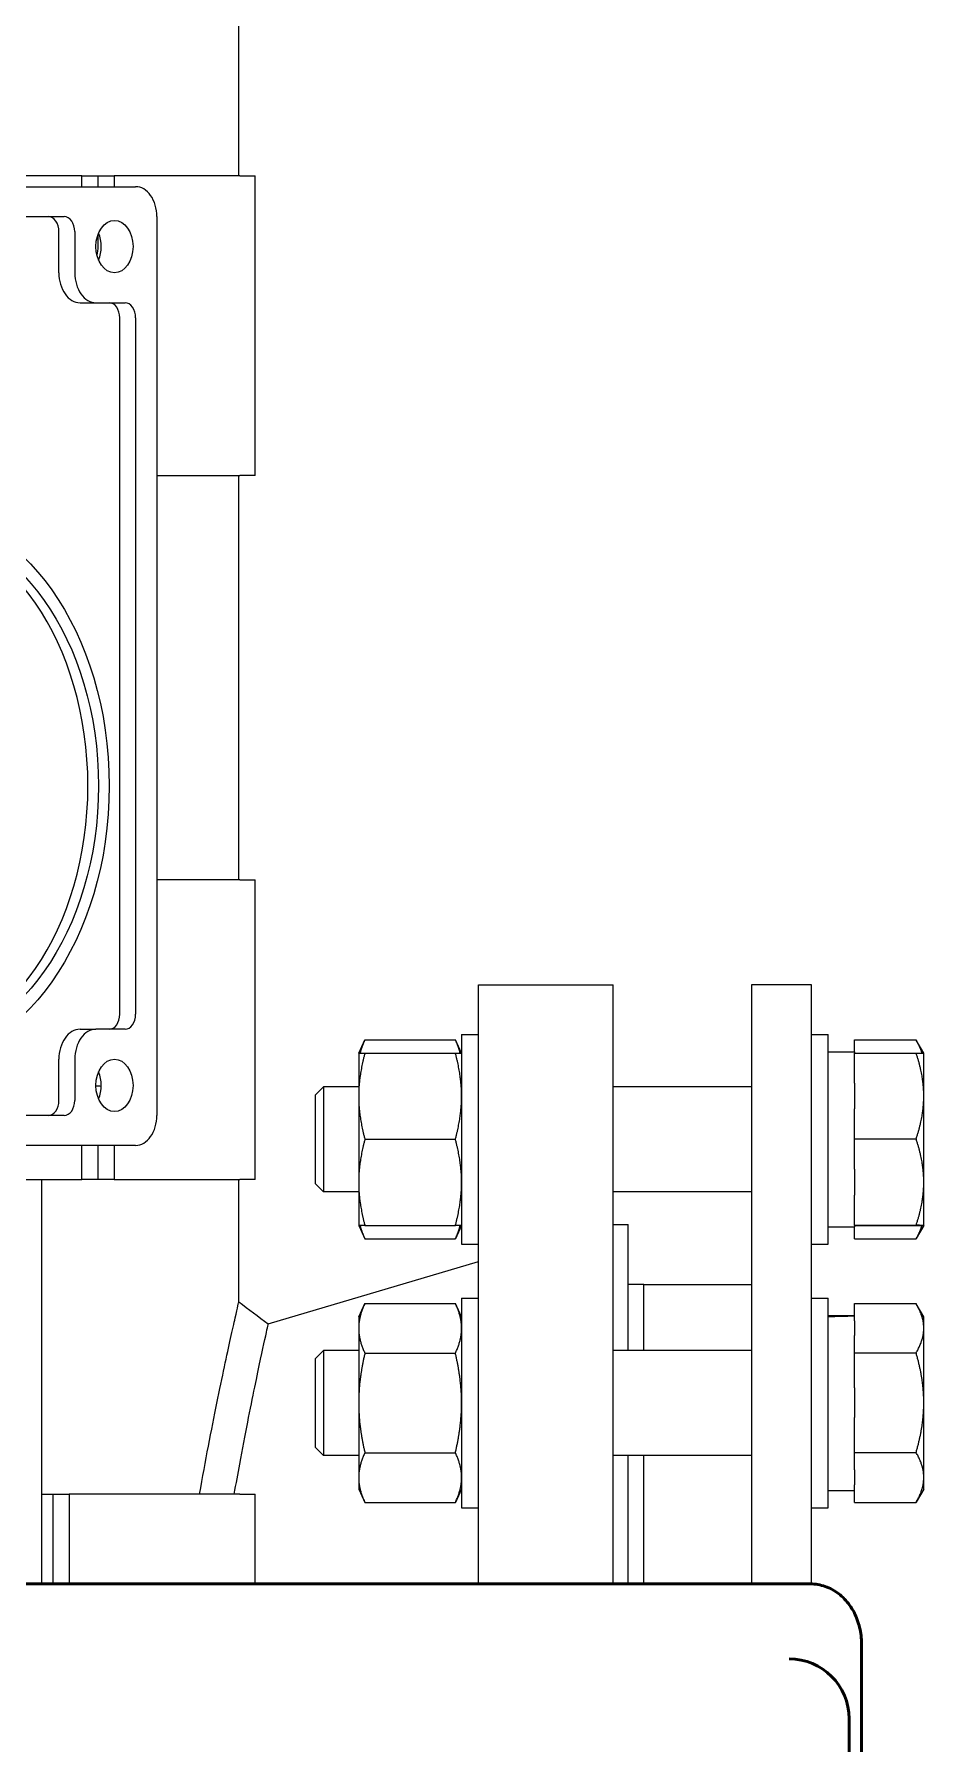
# Model space of a CAD drawing. Header units: inches. Extents: x 20 to 536, y 8 to 344.
# Drawn here: x 137.23 to 144.65, y 116.91 to 131.18 of the extents above; entities that cross this region are included whole.
import ezdxf

# ---------------------------------------------------------------- set-up
doc = ezdxf.new("R2010")
doc.units = ezdxf.units.IN
doc.header["$LTSCALE"] = 16
doc.header["$MEASUREMENT"] = 0
doc.layers.add('Visible (ANSI)', color=7, linetype='Continuous', lineweight=50)

msp = doc.modelspace()

# ---------------------------------------------------------------- linework, layer by layer
at = {"layer": 'Visible (ANSI)', "linetype": 'Continuous', "lineweight": 18}
for p, q in [((138.93435, 129.993472), (138.93435, 141.993472)), ((137.624066, 129.993472), (128.573099, 129.993472)), ((137.624066, 129.903472), (137.624066, 129.993472)), ((137.624066, 129.993472), (137.760184, 129.993472)), ((137.760184, 129.993472), (137.892766, 129.993472)), ((137.760184, 129.903472), (137.760184, 129.993472)), ((137.892766, 129.993472), (137.892766, 129.903472)), ((138.941657, 129.993472), (137.892766, 129.993472)), ((138.941657, 129.993472), (139.069797, 129.993472)), ((139.069797, 127.493472), (139.069797, 129.993472)), ((128.527137, 129.903472), (138.073078, 129.903472)), ((129.123758, 129.653437), (137.476457, 129.653437)), ((138.249855, 129.653472), (138.249855, 122.153472)), ((137.432263, 129.184722), (137.432263, 129.528437)), ((137.564845, 129.528437), (137.564845, 129.184722)), ((137.760184, 129.403472), (137.760184, 129.507373)), ((137.60904, 128.934722), (137.741622, 128.934722)), ((137.741622, 128.934722), (137.984665, 128.934722)), ((137.940471, 122.997222), (137.940471, 128.809722)), ((138.073054, 128.809722), (138.073054, 122.997222)), ((138.249855, 127.493472), (138.941657, 127.493472)), ((138.93435, 124.118472), (138.93435, 127.493472)), ((139.069797, 127.493472), (138.941657, 127.493472)), ((138.941657, 124.118472), (138.249855, 124.118472)), ((138.941657, 124.118472), (139.069797, 124.118472)), ((139.069797, 121.618472), (139.069797, 124.118472)), ((140.93435, 118.243472), (140.93435, 123.243472)), ((140.93435, 123.243472), (142.05935, 123.243472)), ((142.05935, 118.243472), (142.05935, 123.243472)), ((143.21435, 123.243472), (143.21435, 118.243472)), ((143.71435, 123.243472), (143.21435, 123.243472)), ((143.71435, 118.243363), (143.71435, 123.243472)), ((137.60904, 122.872222), (137.741622, 122.872222)), ((137.984665, 122.872222), (137.741622, 122.872222)), ((139.934725, 122.672842), (139.986592, 122.784072)), ((139.986592, 122.784072), (140.741858, 122.784072)), ((140.793725, 122.672842), (140.741858, 122.784072)), ((140.793725, 122.828842), (140.793725, 121.078842)), ((140.793725, 122.828842), (140.93435, 122.828842)), ((143.71435, 122.828842), (143.854975, 122.828842)), ((143.854975, 121.078842), (143.854975, 122.828842)), ((144.073975, 122.683342), (144.073975, 122.783779)), ((144.073975, 122.783779), (144.587904, 122.783779)), ((144.652098, 122.672596), (144.588784, 122.782258)), ((137.432263, 122.278508), (137.432263, 122.622222)), ((137.564845, 122.622222), (137.564845, 122.278508)), ((139.934725, 122.672842), (139.934725, 122.313342)), ((139.986592, 122.672842), (140.741858, 122.672842)), ((143.854975, 122.683342), (144.073975, 122.683342)), ((144.073975, 122.683342), (144.073975, 122.673915)), ((144.073975, 122.423063), (144.073975, 122.673915)), ((144.073975, 122.673915), (144.587904, 122.673915)), ((144.6521, 122.672592), (144.652098, 122.672596)), ((144.6521, 122.315205), (144.6521, 122.672592)), ((144.073975, 122.423063), (144.073975, 122.207347)), ((139.573975, 122.325192), (139.640129, 122.391342)), ((139.573975, 121.582492), (139.573975, 122.325192)), ((139.640129, 122.391342), (139.640129, 121.516342)), ((139.934725, 122.391342), (139.640129, 122.391342)), ((139.934725, 122.313342), (139.934725, 121.594342)), ((143.21435, 122.391342), (142.05935, 122.391342)), ((144.6521, 121.596458), (144.6521, 122.315205)), ((137.476457, 122.153508), (136.179305, 122.153508)), ((144.073975, 121.956495), (144.073975, 122.207347)), ((138.073078, 121.903472), (136.103508, 121.903472)), ((137.624066, 121.618472), (137.624066, 121.903472)), ((137.760184, 121.618472), (137.760184, 121.903472)), ((137.892766, 121.903472), (137.892766, 121.618472)), ((139.986592, 121.953842), (140.741858, 121.953842)), ((144.073975, 121.704715), (144.073975, 121.956495)), ((144.073975, 121.956495), (144.587904, 121.956495)), ((144.073975, 121.704715), (144.073975, 121.488202)), ((136.197319, 121.618472), (137.624066, 121.618472)), ((137.287483, 121.618472), (137.287483, 118.243472)), ((137.760184, 121.618472), (137.624066, 121.618472)), ((137.892766, 121.618472), (137.760184, 121.618472)), ((137.892766, 121.618472), (138.941657, 121.618472)), ((138.93435, 120.597261), (138.93435, 121.618472)), ((139.069797, 121.618472), (138.941657, 121.618472)), ((139.573975, 121.582492), (139.640129, 121.516342)), ((139.934725, 121.594342), (139.934725, 121.234842)), ((144.6521, 121.235096), (144.6521, 121.596458)), ((139.934725, 121.516342), (139.640129, 121.516342)), ((143.21435, 121.516342), (142.05935, 121.516342)), ((144.073975, 121.236422), (144.073975, 121.488202)), ((139.934725, 121.234842), (139.986592, 121.123612)), ((139.986592, 121.234842), (140.741858, 121.234842)), ((139.986592, 121.123612), (140.741858, 121.123612)), ((140.793725, 121.234842), (140.741858, 121.123612)), ((142.05935, 121.243472), (142.18435, 121.243472)), ((142.18435, 120.19138), (142.18435, 121.243472)), ((143.854975, 121.224342), (144.073975, 121.224342)), ((144.073975, 121.235494), (144.073975, 121.236422)), ((144.073975, 121.236422), (144.587904, 121.236422)), ((144.073975, 121.235494), (144.073975, 121.224342)), ((144.073975, 121.233769), (144.587904, 121.233769)), ((144.073975, 121.123905), (144.073975, 121.224342)), ((144.073975, 121.123905), (144.587904, 121.123905)), ((144.652098, 121.235088), (144.588784, 121.125426)), ((144.6521, 121.235092), (144.652098, 121.235088)), ((144.6521, 121.235092), (144.6521, 121.235096)), ((140.793725, 121.078842), (140.93435, 121.078842)), ((143.71435, 121.078842), (143.854975, 121.078842)), ((139.180241, 120.413618), (140.93435, 120.933472)), ((142.31435, 120.743472), (142.18435, 120.743472)), ((142.31435, 120.19138), (142.31435, 120.743472)), ((142.31435, 120.743472), (143.21435, 120.743472)), ((142.31435, 120.19138), (142.31435, 120.743472)), ((139.934725, 120.47288), (139.986592, 120.58411)), ((139.986592, 120.58411), (140.741858, 120.58411)), ((140.793725, 120.47288), (140.741858, 120.58411)), ((140.793725, 120.62888), (140.793725, 118.87888)), ((140.793725, 120.62888), (140.93435, 120.62888)), ((143.71435, 120.62888), (143.854975, 120.62888)), ((143.854975, 118.87888), (143.854975, 120.62888)), ((144.073975, 120.439523), (144.073975, 120.583817)), ((144.073975, 120.583817), (144.587904, 120.583817)), ((144.6521, 120.47263), (144.588784, 120.582297)), ((139.934725, 120.47288), (139.934725, 120.376552)), ((143.854975, 120.48338), (144.073975, 120.48338)), ((144.073975, 120.439523), (144.073975, 120.31544)), ((144.6521, 120.377481), (144.6521, 120.47263)), ((139.934725, 120.376552), (139.934725, 119.75388)), ((144.073975, 120.171146), (144.073975, 120.31544)), ((144.6521, 119.756178), (144.6521, 120.377481)), ((139.573975, 120.12523), (139.640129, 120.19138)), ((139.573975, 119.38253), (139.573975, 120.12523)), ((139.640129, 120.19138), (139.640129, 119.31638)), ((139.934725, 120.19138), (139.640129, 120.19138)), ((139.986592, 120.168995), (140.741858, 120.168995)), ((143.21435, 120.19138), (142.05935, 120.19138)), ((144.073975, 119.880951), (144.073975, 120.171146)), ((144.073975, 120.171146), (144.587904, 120.171146)), ((144.073975, 119.880951), (144.073975, 119.631404)), ((139.934725, 119.75388), (139.934725, 119.131208)), ((144.6521, 119.132576), (144.6521, 119.756178)), ((144.073975, 119.341209), (144.073975, 119.631404)), ((139.573975, 119.38253), (139.640129, 119.31638)), ((139.934725, 119.31638), (139.640129, 119.31638)), ((139.986592, 119.338765), (140.741858, 119.338765)), ((143.21435, 119.31638), (142.05935, 119.31638)), ((142.18435, 118.243472), (142.18435, 119.31638)), ((142.31435, 118.243472), (142.31435, 119.31638)), ((142.31435, 118.243472), (142.31435, 119.31638)), ((144.073975, 119.195309), (144.073975, 119.341209)), ((144.073975, 119.341209), (144.587904, 119.341209)), ((139.934725, 119.131208), (139.934725, 119.03488)), ((144.073975, 119.195309), (144.073975, 119.069844)), ((144.6521, 119.03513), (144.6521, 119.132576)), ((137.287483, 118.993472), (137.385417, 118.993472)), ((137.385417, 118.993472), (137.518, 118.993472)), ((137.385417, 118.243472), (137.385417, 118.993472)), ((138.941657, 118.993472), (137.518, 118.993472)), ((137.518, 118.993472), (137.518, 118.243472)), ((138.941657, 118.993472), (139.069797, 118.993472)), ((139.069797, 118.243472), (139.069797, 118.993472)), ((139.934725, 119.03488), (139.986592, 118.92365)), ((140.793725, 119.03488), (140.741858, 118.92365)), ((143.854975, 119.02438), (144.073975, 119.02438)), ((144.073975, 118.923943), (144.073975, 119.069844)), ((144.6521, 119.03513), (144.588784, 118.925464)), ((139.986592, 118.92365), (140.741858, 118.92365)), ((140.793725, 118.87888), (140.93435, 118.87888)), ((143.71435, 118.87888), (143.854975, 118.87888)), ((144.073975, 118.923943), (144.587904, 118.923943))]:
    msp.add_line(p, q, dxfattribs=at)
at = {"layer": 'Visible (ANSI)'}
for p, q in [((143.705286, 118.243472), (133.452238, 118.243472)), ((144.132063, 117.743472), (144.132063, 100.993472)), ((144.02851, 101.618472), (144.02851, 117.118472))]:
    msp.add_line(p, q, dxfattribs=at)
msp.add_arc((143.52851, 117.118472), 0.5, 0, 90, dxfattribs=at)
at = {"layer": 'Visible (ANSI)', "linetype": 'Continuous', "lineweight": 18}
for centre, major_axis, ratio, start_param, end_param in [((138.073078, 129.653472), (0, 0.25), 0.707106781, 4.71238898, 6.283185307), ((137.343875, 129.528437), (0, 0.125), 0.707106781, 4.71238898, 6.283185307), ((137.476457, 129.528437), (0, 0.125), 0.707106781, 4.71238898, 6.283185307), ((137.625833, 129.403472), (0, 0.19), 0.707106781, 4.324550925, 4.71238898), ((137.631137, 129.403472), (0, 0.21875), 0.707106781, 4.171289454, 5.253488506), ((137.60904, 129.184722), (0, -0.25), 0.707106781, 4.71238898, 6.283185307), ((137.741622, 129.184722), (0, -0.25), 0.707106781, 4.71238898, 6.283185307), ((137.852083, 128.809722), (0, 0.125), 0.707106781, 4.71238898, 6.283185307), ((137.984665, 128.809722), (0, 0.125), 0.707106781, 4.71238898, 6.283185307), ((136.12851, 124.903437), (0, -2.186419), 0.707106781, 0.028589453, 3.1130032), ((137.852083, 122.997222), (0, -0.125), 0.707106781, 0, 1.570796327), ((137.984665, 122.997222), (0, -0.125), 0.707106781, 0, 1.570796327), ((137.60904, 122.622222), (0, 0.25), 0.707106781, 0, 1.570796327), ((137.741622, 122.622222), (0, 0.25), 0.707106781, 0, 1.570796327), ((137.631137, 122.403472), (0, 0.21875), 0.707106781, 4.171289454, 5.253488506), ((137.343875, 122.278508), (0, -0.125), 0.707106781, 0, 1.570796327), ((137.476457, 122.278508), (0, -0.125), 0.707106781, 0, 1.570796327), ((137.758416, 122.208472), (0, 0.19), 0.707106781, 6.078782766, 6.408004192), ((138.073078, 122.153472), (0, -0.25), 0.707106781, 0, 1.570796327), ((143.918723, 119.75388), (4.137183, 0.068151), 0.175556574, 1.53036991, 1.583313683), ((144.229226, 119.75388), (4.137183, 0.068151), 0.175556574, 1.605438941, 1.658488308)]:
    msp.add_ellipse(centre, major_axis=major_axis, ratio=ratio, start_param=start_param, end_param=end_param, dxfattribs=at)
for centre, major_axis in [((137.896302, 129.403472), (0, 0.21875)), ((136.216898, 124.903437), (0, 2.3125)), ((136.216898, 124.903437), (0, 2.186419)), ((137.896302, 122.403472), (0, 0.21875))]:
    msp.add_ellipse(centre, major_axis=major_axis, ratio=0.707106781, dxfattribs=at)
for points, weights in [([(139.986592, 122.784072), (139.959244, 122.725424), (139.946552, 122.672842)], [1, 1.01965956375, 1.01895290532]), ([(140.781898, 122.672842), (140.769205, 122.725424), (140.741858, 122.784072)], [1.01895290532, 1.01965956375, 1]), ([(144.637461, 122.673204), (144.621752, 122.725476), (144.587904, 122.783779)], [1.02385469408, 1.02721658286, 1.01001874936]), ([(139.934725, 122.672842), (139.934725, 122.672842), (139.986592, 122.672842)], [1, 1.0379548493, 1]), ([(139.986592, 122.672842), (139.934725, 122.480187), (139.934725, 122.313342)], [1, 1.0379548493, 1]), ([(140.793725, 122.313342), (140.793725, 122.480187), (140.741858, 122.672842)], [1, 1.0379548493, 1]), ([(140.741858, 122.672842), (140.793725, 122.672842), (140.793725, 122.672842)], [1, 1.0379548493, 1]), ([(144.587904, 122.673915), (144.651744, 122.673208), (144.652098, 122.672596)], [1.01001874936, 1.04295195648, 1.00049098489]), ([(144.6521, 122.315205), (144.6521, 122.481683), (144.587904, 122.673915)], [1, 1.04314139574, 1.01001874936]), ([(139.934725, 122.313342), (139.934725, 122.146497), (139.986592, 121.953842)], [1, 1.0379548493, 1]), ([(140.741858, 121.953842), (140.793725, 122.146497), (140.793725, 122.313342)], [1, 1.0379548493, 1]), ([(144.587904, 121.956495), (144.6521, 122.148727), (144.6521, 122.315205)], [1.01001874936, 1.04314139574, 1]), ([(139.986592, 121.953842), (139.934725, 121.761187), (139.934725, 121.594342)], [1, 1.0379548493, 1]), ([(140.793725, 121.594342), (140.793725, 121.761187), (140.741858, 121.953842)], [1, 1.0379548493, 1]), ([(144.6521, 121.596458), (144.6521, 121.763552), (144.587904, 121.956495)], [1, 1.04314139574, 1.01001874936]), ([(139.934725, 121.594342), (139.934725, 121.427497), (139.986592, 121.234842)], [1, 1.0379548493, 1]), ([(140.741858, 121.234842), (140.793725, 121.427497), (140.793725, 121.594342)], [1, 1.0379548493, 1]), ([(144.587904, 121.236422), (144.6521, 121.429365), (144.6521, 121.596458)], [1.01001874936, 1.04314139574, 1]), ([(139.986592, 121.234842), (139.934725, 121.234842), (139.934725, 121.234842)], [1, 1.0379548493, 1]), ([(139.946552, 121.234842), (139.959244, 121.18226), (139.986592, 121.123612)], [1.01895290532, 1.01965956375, 1]), ([(140.741858, 121.123612), (140.769205, 121.18226), (140.781898, 121.234842)], [1, 1.01965956375, 1.01895290532]), ([(140.793725, 121.234842), (140.793725, 121.234842), (140.741858, 121.234842)], [1, 1.0379548493, 1]), ([(144.6521, 121.235096), (144.6521, 121.235711), (144.587904, 121.236422)], [1, 1.04314139574, 1.01001874936]), ([(144.587904, 121.233769), (144.6521, 121.23448), (144.6521, 121.235096)], [1.01001874936, 1.04314139574, 1]), ([(144.587904, 121.123905), (144.621363, 121.18218), (144.637091, 121.234472)], [1.01001874936, 1.0270157383, 1.02393041351]), ([(144.588784, 121.125426), (144.588345, 121.124666), (144.587904, 121.123905)], [1.01045681717, 1.01023947663, 1.01001874936]), ([(139.986592, 120.58411), (139.934725, 120.47288), (139.934725, 120.376552)], [1, 1.0379548493, 1]), ([(140.793725, 120.376552), (140.793725, 120.47288), (140.741858, 120.58411)], [1, 1.0379548493, 1]), ([(144.6521, 120.377481), (144.6521, 120.473242), (144.587904, 120.583817)], [1, 1.04314139574, 1.01001874936]), ([(139.934725, 120.376552), (139.934725, 120.280225), (139.986592, 120.168995)], [1, 1.0379548493, 1]), ([(140.741858, 120.168995), (140.793725, 120.280225), (140.793725, 120.376552)], [1, 1.0379548493, 1]), ([(144.587904, 120.171146), (144.6521, 120.281721), (144.6521, 120.377481)], [1.01001874936, 1.04314139574, 1]), ([(139.986592, 120.168995), (139.934725, 119.946536), (139.934725, 119.75388)], [1, 1.0379548493, 1]), ([(140.793725, 119.75388), (140.793725, 119.946536), (140.741858, 120.168995)], [1, 1.0379548493, 1]), ([(144.6521, 119.756178), (144.6521, 119.948765), (144.587904, 120.171146)], [1, 1.04314139574, 1.01001874936]), ([(139.934725, 119.75388), (139.934725, 119.561225), (139.986592, 119.338765)], [1, 1.0379548493, 1]), ([(140.741858, 119.338765), (140.793725, 119.561225), (140.793725, 119.75388)], [1, 1.0379548493, 1]), ([(144.587904, 119.341209), (144.6521, 119.56359), (144.6521, 119.756178)], [1.01001874936, 1.04314139574, 1]), ([(139.986592, 119.338765), (139.934725, 119.227536), (139.934725, 119.131208)], [1, 1.0379548493, 1]), ([(140.793725, 119.131208), (140.793725, 119.227536), (140.741858, 119.338765)], [1, 1.0379548493, 1]), ([(144.6521, 119.132576), (144.6521, 119.229403), (144.587904, 119.341209)], [1, 1.04314139574, 1.01001874936]), ([(139.934725, 119.131208), (139.934725, 119.03488), (139.986592, 118.92365)], [1, 1.0379548493, 1]), ([(140.741858, 118.92365), (140.793725, 119.03488), (140.793725, 119.131208)], [1, 1.0379548493, 1]), ([(144.587904, 118.923943), (144.6521, 119.035749), (144.6521, 119.132576)], [1.01001874936, 1.04314139574, 1]), ([(144.588784, 118.925464), (144.588345, 118.924704), (144.587904, 118.923943)], [1.01045681717, 1.01023947663, 1.01001874936])]:
    msp.add_rational_spline(points, weights, degree=2, dxfattribs=at)
for points, knots in [([(138.606505, 118.993381), (138.631469, 119.133309), (138.656296, 119.267154), (138.729651, 119.650278), (138.775766, 119.874254), (138.852639, 120.235424), (138.883393, 120.372927), (138.924264, 120.55387), (138.93435, 120.597261), (138.93435, 120.597261)], [14.547274775, 14.547274775, 14.547274775, 14.547274775, 16.136886612, 16.136886612, 19.385681489, 19.385681489, 22.634476367, 22.634476367, 25.883271241, 25.883271241, 25.883271241, 25.883271241]), ([(138.896404, 118.993403), (138.91165, 119.079582), (138.926758, 119.162952), (138.987875, 119.493183), (139.031221, 119.710948), (139.10347, 120.06204), (139.132369, 120.195665), (139.170769, 120.371477), (139.180241, 120.413618), (139.180241, 120.413618)], [14.699071548, 14.699071548, 14.699071548, 14.699071548, 15.710881991, 15.710881991, 18.873156295, 18.873156295, 22.035430599, 22.035430599, 25.197704904, 25.197704904, 25.197704904, 25.197704904])]:
    msp.add_open_spline(points, degree=3, knots=knots, dxfattribs=at)
msp.add_open_spline([(138.93435, 120.597261), (139.01631, 120.536042), (139.098281, 120.474837), (139.180241, 120.413618)], degree=3, dxfattribs=at)
at = {"layer": 'Visible (ANSI)'}
msp.add_open_spline([(143.705286, 118.243472), (143.74745, 118.243472), (143.789511, 118.236162), (143.869333, 118.208715), (143.906669, 118.188071), (143.976502, 118.135359), (144.007565, 118.102152), (144.060551, 118.028029), (144.0816, 117.986626), (144.112781, 117.901233), (144.122914, 117.857184), (144.130737, 117.789712), (144.132063, 117.766592), (144.132063, 117.743472)], degree=3, knots=[4.71238898, 4.71238898, 4.71238898, 4.71238898, 4.950902898, 4.950902898, 5.202662426, 5.202662426, 5.492347187, 5.492347187, 5.806506452, 5.806506452, 6.120665718, 6.120665718, 6.283185307, 6.283185307, 6.283185307, 6.283185307], dxfattribs=at)

doc.saveas('drawing.dxf')
